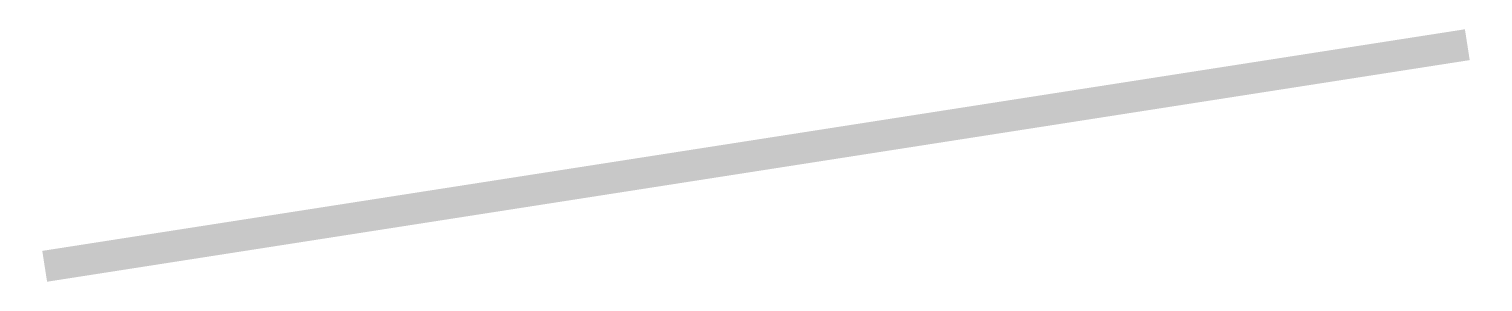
# Model space of a CAD drawing. Header units: inches. Extents: x -197 to 269, y 28 to 109.
import ezdxf

# ---------------------------------------------------------------- set-up
doc = ezdxf.new("R2010")
doc.units = ezdxf.units.IN
doc.header["$MEASUREMENT"] = 0
doc.layers.get('0').update_dxf_attribs({"lineweight": 0})

msp = doc.modelspace()

# ---------------------------------------------------------------- linework, layer by layer
msp.add_lwpolyline([(-192, 33, 10, 10, 0), (264, 104, 10, 10, 0)], format="xyseb")

doc.saveas('drawing.dxf')
